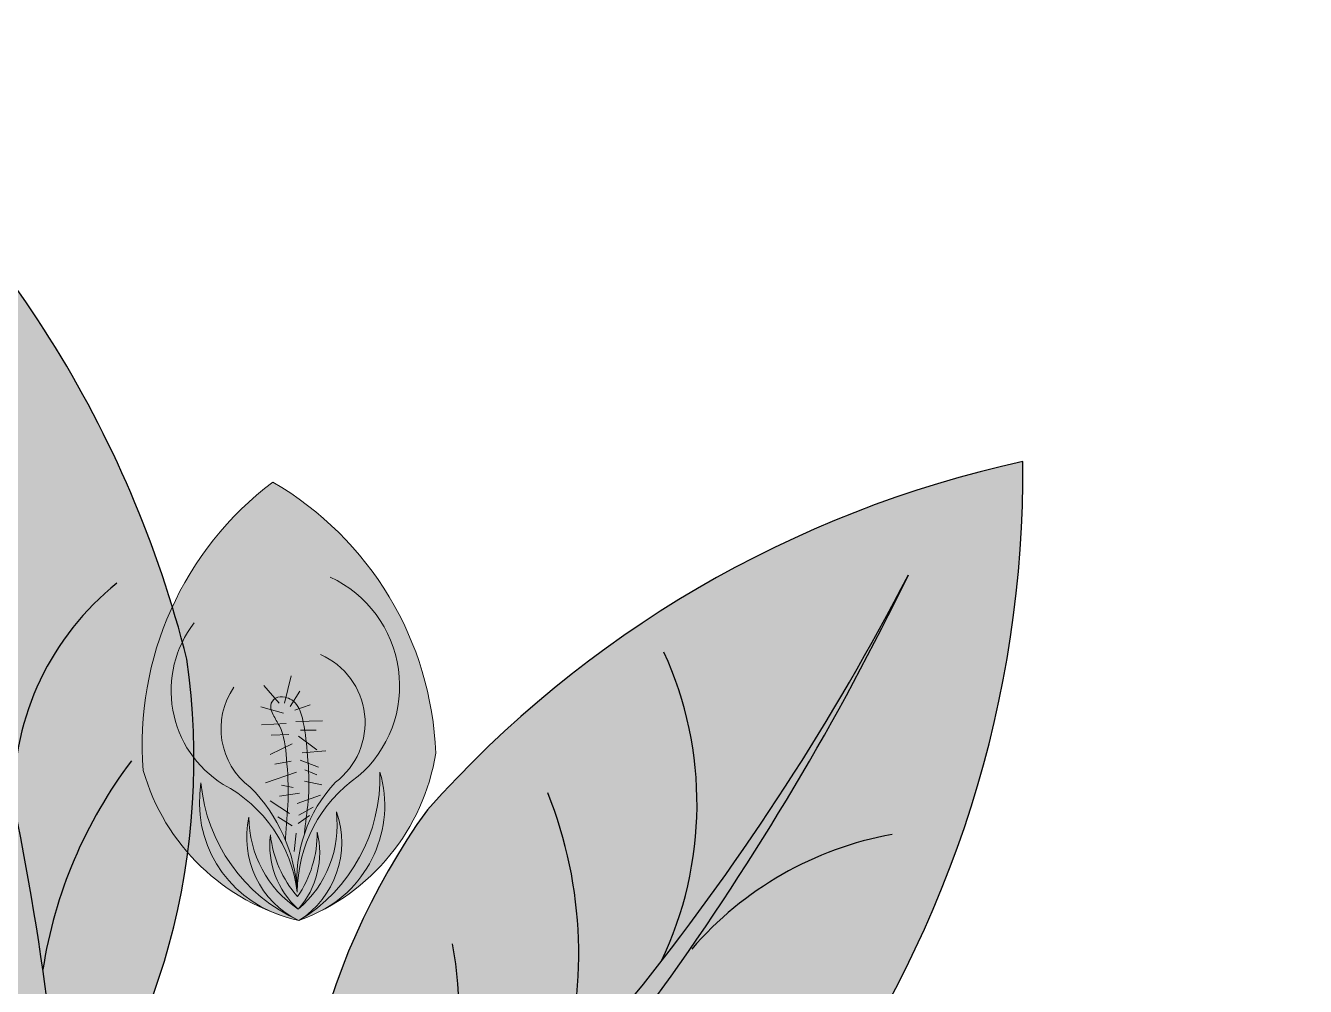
# Model space of a CAD drawing. Header units: inches. Extents: x 9636 to 21597, y -10243 to 557.
# Drawn here: x 15033.41 to 15042.56, y -8343.4 to -8336.53 of the extents above; entities that cross this region are included whole.
import ezdxf

# ---------------------------------------------------------------- set-up
doc = ezdxf.new("R2010")
doc.units = ezdxf.units.IN
doc.header["$MEASUREMENT"] = 0
doc.layers.add('MESA', color=7, linetype='Continuous')

# ---------------------------------------------------------------- blocks, each defined once
blk = doc.blocks.new('FF')
at = {"layer": 'MESA', "ltscale": 0.8}
h = blk.add_hatch(color=85, dxfattribs=at)
h.dxf.hatch_style = 1
h.set_gradient(color1=(103, 159, 96), color2=(179, 207, 175), one_color=1, tint=0.75, name='INVCURVED')
h.paths.add_polyline_path([(15031.08849153635, -8341.740547688554, 0.1995123331975758), (15033.38488328828, -8344.83736462154, 0.0967495278531692), (15032.03135209115, -8338.03341177614, -0.08665420676483183), (15033.68883871296, -8344.683876930956, 0.1924888780828612), (15034.56727776562, -8341.059305403194, 0.1586077411667837), (15031.94374669149, -8336.885046855861, 0.1586077411660197)])
h = blk.add_hatch(color=85, dxfattribs=at)
h.dxf.hatch_style = 1
h.set_gradient(color1=(103, 159, 96), color2=(52, 80, 48), one_color=1, tint=0.25)
h.paths.add_polyline_path([(15032.03135209116, -8338.03341177616, -0.09674952785286056), (15033.38488328828, -8344.83736462154, 0.007527451123012324), (15033.51584427315, -8344.913015077242, 0.01429188129494994), (15033.68883871296, -8344.683876930956, 0.08665420676455064)])
h = blk.add_hatch(color=85, dxfattribs=at)
h.dxf.hatch_style = 1
h.set_gradient(color1=(103, 159, 96), color2=(179, 207, 175), one_color=1, tint=0.75, name='INVCURVED')
h.paths.add_polyline_path([(15036.28574162392, -8342.135083248626, 0.1995123331975758), (15035.41019275051, -8345.889694329024, 0.0967495278531692), (15039.72243648214, -8340.455508555326, -0.08665420676483183), (15035.72388394944, -8346.022152635927, 0.1924888780828612), (15039.05594355249, -8344.346875724248, 0.1586077411667837), (15040.54137738642, -8339.645723095167, 0.1586077411660197)])
h = blk.add_hatch(color=7, dxfattribs=at)
h.dxf.hatch_style = 1
h.set_gradient(color1=(237, 238, 238), one_color=1, tint=1)
h.paths.add_polyline_path([(15035.18161945954, -8339.792455814259, 0.2569091805170801), (15034.25560540287, -8341.854491592083, 0.2403030205165218), (15035.20785133013, -8342.878629856932, -0.3583807301859824), (15034.66786030579, -8341.942615802682, 0.2702333190890776), (15035.36813638046, -8342.927445027755, -0.3489770048102109), (15035.0108191279, -8342.187598901928, 0.2509502793129825), (15035.36328549136, -8342.84591094879, -0.2453890551403372), (15035.1639610185, -8342.314326877093, 0.1532458537889449), (15035.3579579525, -8342.756365310046, 0.1518402250092038), (15035.49820305799, -8342.298871475672, 0.00137366511991412), (15035.49817351896, -8342.294442825727, -0.245389055139057), (15035.36328549132, -8342.845910948794, 0.2509502793127925), (15035.63520885275, -8342.150450688307, -0.3489770048638718), (15035.36813638054, -8342.927445027814, 0.2702333191166405), (15035.94670047345, -8341.86653090595, -0.358380731124288), (15035.521502662, -8342.859969098283, 0.240303021013481), (15036.3455982119, -8341.730146978058, 0.2569091805174252)])
edge = h.paths.add_edge_path(flags=16)
edge.add_arc((15034.20173039993, -8342.791510218312), 1.156275135120271, 363.32084145873085, 364.82020214449585, ccw=False)
edge.add_arc((15036.37277125407, -8342.637010755097), 1.020467285541693, 183.2210641323503, 184.9199794707035, ccw=False)
edge.add_arc((15034.20173039993, -8342.791510218305), 1.156275135120271, 364.8202021441406, 382.3792747682185)
edge.add_spline(control_points=[(15035.27104028273, -8342.34911195361), (15035.27124032123, -8342.344674142385), (15035.27325795185, -8342.303247911339), (15035.27666956354, -8342.261903711818), (15035.2797998539, -8342.225056437474)], knot_values=[0.2471511740125481, 0.2471511740125481, 0.2471511740125481, 0.2471511740125481, 0.247785628570655, 0.2530743171580143, 0.2530743171580143, 0.2530743171580143, 0.2530743171580143], degree=3, periodic=0)
edge.add_spline(control_points=[(15035.2797998539, -8342.225056437474), (15035.28188035278, -8342.200566468742), (15035.28399800711, -8342.176106698005), (15035.28585122677, -8342.151677995029)], knot_values=[0.2436361292652643, 0.2436361292652643, 0.2436361292652643, 0.2436361292652643, 0.2471511740125481, 0.2471511740125481, 0.2471511740125481, 0.2471511740125481], degree=3, periodic=0)
edge.add_spline(control_points=[(15035.28585122677, -8342.151677995029), (15035.28796935452, -8342.123757336294), (15035.29057516869, -8342.082774274551), (15035.29146154935, -8342.041881715179), (15035.29158784177, -8342.028808769377)], knot_values=[0.2377304945037521, 0.2377304945037521, 0.2377304945037521, 0.2377304945037521, 0.2417479965750198, 0.2436361292652643, 0.2436361292652643, 0.2436361292652643, 0.2436361292652643], degree=3, periodic=0)
edge.add_spline(control_points=[(15035.29158784177, -8342.028808769377), (15035.29178262958, -8342.008645638125), (15035.2916037015, -8341.988485139236), (15035.29111952266, -8341.968297390142)], knot_values=[0.2348183224622999, 0.2348183224622999, 0.2348183224622999, 0.2348183224622999, 0.2377304945037521, 0.2377304945037521, 0.2377304945037521, 0.2377304945037521], degree=3, periodic=0)
edge.add_spline(control_points=[(15035.29111952266, -8341.968297390142), (15035.29047319987, -8341.941349077595), (15035.28928294571, -8341.914352207452), (15035.287711615, -8341.887235699449)], knot_values=[0.2309309092598198, 0.2309309092598198, 0.2309309092598198, 0.2309309092598198, 0.2348183224622999, 0.2348183224622999, 0.2348183224622999, 0.2348183224622999], degree=3, periodic=0)
edge.add_spline(control_points=[(15035.287711615, -8341.887235699449), (15035.28590883375, -8341.856125041553), (15035.28360444606, -8341.824856905798), (15035.28104439062, -8341.793323948785)], knot_values=[0.2264708961110354, 0.2264708961110354, 0.2264708961110354, 0.2264708961110354, 0.2309309092598199, 0.2309309092598199, 0.2309309092598199, 0.2309309092598199], degree=3, periodic=0)
edge.add_spline(control_points=[(15035.28104439062, -8341.793323948785), (15035.28043982411, -8341.78587732497), (15035.27753454541, -8341.750847333995), (15035.27438638703, -8341.715460659196), (15035.27074861496, -8341.687982402327)], knot_values=[0.2215260703448321, 0.2215260703448321, 0.2215260703448321, 0.2215260703448321, 0.222579318859487, 0.2264708961110354, 0.2264708961110354, 0.2264708961110354, 0.2264708961110354], degree=3, periodic=0)
edge.add_spline(control_points=[(15035.27074861496, -8341.687982402327), (15035.26667444437, -8341.65720776785), (15035.26114505008, -8341.626898550003), (15035.25274196058, -8341.597886342635)], knot_values=[0.2171676473178, 0.2171676473178, 0.2171676473178, 0.2171676473178, 0.2215260703448321, 0.2215260703448321, 0.2215260703448321, 0.2215260703448321], degree=3, periodic=0)
edge.add_spline(control_points=[(15035.25274196058, -8341.597886342635), (15035.24638113876, -8341.575925195846), (15035.23666448575, -8341.550178138416), (15035.22361732951, -8341.526056495188), (15035.22124905312, -8341.52184156371)], knot_values=[0.2131642620453263, 0.2131642620453263, 0.2131642620453263, 0.2131642620453263, 0.2164634238997696, 0.2171676473178, 0.2171676473178, 0.2171676473178, 0.2171676473178], degree=3, periodic=0)
edge.add_spline(control_points=[(15035.22124905312, -8341.52184156371), (15035.2091614362, -8341.50032867054), (15035.18818780824, -8341.46918898707), (15035.17185117956, -8341.433112547104), (15035.16862760544, -8341.42085253124)], knot_values=[0.2077773224475375, 0.2077773224475375, 0.2077773224475375, 0.2077773224475375, 0.2113716592103856, 0.2131642620453263, 0.2131642620453263, 0.2131642620453263, 0.2131642620453263], degree=3, periodic=0)
edge.add_spline(control_points=[(15035.16862760544, -8341.42085253124), (15035.16584138359, -8341.410255869616), (15035.16267299903, -8341.380094774451), (15035.18100569476, -8341.349917610134), (15035.19720950586, -8341.338907786456)], knot_values=[0.203445163018474, 0.203445163018474, 0.203445163018474, 0.203445163018474, 0.2049945578871382, 0.2077773224475375, 0.2077773224475375, 0.2077773224475375, 0.2077773224475375], degree=3, periodic=0)
edge.add_spline(control_points=[(15035.19720950586, -8341.338907786456), (15035.1981929572, -8341.338239571687), (15035.21857206994, -8341.325247508374), (15035.24770776298, -8341.32590566321), (15035.2728092604, -8341.331793704348), (15035.27494619061, -8341.332340390081)], knot_values=[0.1996944706411438, 0.1996944706411438, 0.1996944706411438, 0.1996944706411438, 0.1998633638435843, 0.2031371852270858, 0.203445163018474, 0.203445163018474, 0.203445163018474, 0.203445163018474], degree=3, periodic=0)
edge.add_spline(control_points=[(15035.27494619061, -8341.332340390081), (15035.2898423992, -8341.33615125143), (15035.30880520889, -8341.344053662284), (15035.32501260647, -8341.356599527036), (15035.32917185886, -8341.360253380955)], knot_values=[0.1967564236367511, 0.1967564236367511, 0.1967564236367511, 0.1967564236367511, 0.1989032889930779, 0.1996944706411438, 0.1996944706411438, 0.1996944706411438, 0.1996944706411438], degree=3, periodic=0)
edge.add_spline(control_points=[(15035.32917185886, -8341.360253380955), (15035.34087266632, -8341.370532401608), (15035.35496826629, -8341.38795971931), (15035.36565091885, -8341.40698014403), (15035.36845481004, -8341.412512812003)], knot_values=[0.1936429904609736, 0.1936429904609736, 0.1936429904609736, 0.1936429904609736, 0.1958687424163022, 0.1967564236367511, 0.1967564236367511, 0.1967564236367511, 0.1967564236367511], degree=3, periodic=0)
edge.add_spline(control_points=[(15035.36845481004, -8341.412512812003), (15035.3826926671, -8341.440607103177), (15035.3906937756, -8341.47152979699), (15035.39711438148, -8341.502686946616)], knot_values=[0.1891354409754396, 0.1891354409754396, 0.1891354409754396, 0.1891354409754396, 0.1936429904609736, 0.1936429904609736, 0.1936429904609736, 0.1936429904609736], degree=3, periodic=0)
edge.add_spline(control_points=[(15035.39711438148, -8341.502686946616), (15035.39769820629, -8341.505520061943), (15035.40193573476, -8341.526568642974), (15035.40564589855, -8341.54761658074), (15035.40853383691, -8341.565831501406)], knot_values=[0.1860923947748148, 0.1860923947748148, 0.1860923947748148, 0.1860923947748148, 0.186502265629451, 0.1891354409754396, 0.1891354409754396, 0.1891354409754396, 0.1891354409754396], degree=3, periodic=0)
edge.add_spline(control_points=[(15035.40853383691, -8341.565831501406), (15035.41293149553, -8341.59356859037), (15035.41658133475, -8341.621310201332), (15035.4197388933, -8341.649064920965)], knot_values=[0.1820826809719926, 0.1820826809719926, 0.1820826809719926, 0.1820826809719926, 0.1860923947748149, 0.1860923947748149, 0.1860923947748149, 0.1860923947748149], degree=3, periodic=0)
edge.add_spline(control_points=[(15035.4197388933, -8341.649064920965), (15035.42264597058, -8341.674617927803), (15035.42513577213, -8341.700182046048), (15035.42740771957, -8341.725763976716)], knot_values=[0.1783910477803653, 0.1783910477803653, 0.1783910477803653, 0.1783910477803653, 0.1820826809719925, 0.1820826809719925, 0.1820826809719925, 0.1820826809719925], degree=3, periodic=0)
edge.add_spline(control_points=[(15035.42740771957, -8341.725763976716), (15035.42809518022, -8341.73350472397), (15035.43031293649, -8341.75922808174), (15035.43237150161, -8341.784971491095), (15035.43366647993, -8341.8029825307)], knot_values=[0.1746797876871894, 0.1746797876871894, 0.1746797876871894, 0.1746797876871894, 0.175796826109966, 0.1783910477803653, 0.1783910477803653, 0.1783910477803653, 0.1783910477803653], degree=3, periodic=0)
edge.add_spline(control_points=[(15035.43366647993, -8341.8029825307), (15035.43507188253, -8341.822529392433), (15035.4363076954, -8341.842095150583), (15035.43728929482, -8341.86168778912)], knot_values=[0.171864353741853, 0.171864353741853, 0.171864353741853, 0.171864353741853, 0.1746797876871893, 0.1746797876871893, 0.1746797876871893, 0.1746797876871893], degree=3, periodic=0)
edge.add_spline(control_points=[(15035.43728929482, -8341.86168778912), (15035.43854601811, -8341.88677187573), (15035.43938605508, -8341.91190002252), (15035.43963182, -8341.937088984128)], knot_values=[0.1682598066156458, 0.1682598066156458, 0.1682598066156458, 0.1682598066156458, 0.171864353741853, 0.171864353741853, 0.171864353741853, 0.171864353741853], degree=3, periodic=0)
edge.add_spline(control_points=[(15035.43963182, -8341.937088984128), (15035.439975855, -8341.972349850908), (15035.43901354176, -8342.013845134745), (15035.43577924639, -8342.055567568954), (15035.4352599638, -8342.061718334198)], knot_values=[0.1623418216133556, 0.1623418216133556, 0.1623418216133556, 0.1623418216133556, 0.1673876610569998, 0.1682598066156458, 0.1682598066156458, 0.1682598066156458, 0.1682598066156458], degree=3, periodic=0)
edge.add_spline(control_points=[(15035.4352599638, -8342.061718334198), (15035.43306395983, -8342.0877294216), (15035.43010543073, -8342.113777076731), (15035.42689156113, -8342.139642835939)], knot_values=[0.1586535887747186, 0.1586535887747186, 0.1586535887747186, 0.1586535887747186, 0.1623418216133555, 0.1623418216133555, 0.1623418216133555, 0.1623418216133555], degree=3, periodic=0)
edge.add_spline(control_points=[(15035.42689156113, -8342.139642835939), (15035.42460811283, -8342.158020409166), (15035.42219576673, -8342.176306159954), (15035.41983643211, -8342.194421733077)], knot_values=[0.1560331062850654, 0.1560331062850654, 0.1560331062850654, 0.1560331062850654, 0.1586535887747186, 0.1586535887747186, 0.1586535887747186, 0.1586535887747186], degree=3, periodic=0)
edge.add_spline(control_points=[(15035.41983643211, -8342.194421733077), (15035.41617323341, -8342.22254870721), (15035.41134809818, -8342.260376619037), (15035.40802926512, -8342.29689408127), (15035.40726334865, -8342.306635263158)], knot_values=[0.1504801710943955, 0.1504801710943955, 0.1504801710943955, 0.1504801710943955, 0.1545488385723417, 0.1560331062850654, 0.1560331062850654, 0.1560331062850654, 0.1560331062850654], degree=3, periodic=0)
edge.add_arc((15036.37277125407, -8342.637010755105), 1.020467285541694, 161.1101857055243, 183.2210641319494)
h = blk.add_hatch(color=85, dxfattribs=at)
h.dxf.hatch_style = 1
h.set_gradient(color1=(103, 159, 96), color2=(52, 80, 48), one_color=1, tint=0.25)
h.paths.add_polyline_path([(15039.72243648213, -8340.455508555346, -0.09674952785286056), (15035.41019275051, -8345.889694329024, 0.007527451123012324), (15035.43724090425, -8346.03849677653, 0.01429188129494994), (15035.72388394944, -8346.022152635927, 0.08665420676455064)])
at = {"layer": 'MESA', "lineweight": 5, "ltscale": 0.8}
h = blk.add_hatch(color=95, dxfattribs=at)
h.dxf.hatch_style = 1
h.set_gradient(color1=(68, 182, 53), color2=(121, 213, 109), one_color=1, tint=0.6299999952316284, name='CYLINDER')
edge = h.paths.add_edge_path()
edge.add_spline(control_points=[(15035.36845481004, -8341.412512812003), (15035.36565091885, -8341.40698014403), (15035.35496826629, -8341.38795971931), (15035.34087266632, -8341.370532401608), (15035.32917185886, -8341.360253380955)], knot_values=[0.1936429904609736, 0.1936429904609736, 0.1936429904609736, 0.1936429904609736, 0.1945306716814224, 0.1967564236367511, 0.1967564236367511, 0.1967564236367511, 0.1967564236367511], degree=3, periodic=0)
edge.add_spline(control_points=[(15035.32917185886, -8341.360253380955), (15035.32501260647, -8341.356599527036), (15035.30880520889, -8341.344053662284), (15035.2898423992, -8341.33615125143), (15035.27494619061, -8341.332340390081)], knot_values=[0.1967564236367511, 0.1967564236367511, 0.1967564236367511, 0.1967564236367511, 0.197547605284817, 0.1996944706411439, 0.1996944706411439, 0.1996944706411439, 0.1996944706411439], degree=3, periodic=0)
edge.add_spline(control_points=[(15035.27494619061, -8341.332340390081), (15035.2728092604, -8341.331793704348), (15035.24770776298, -8341.32590566321), (15035.21857206994, -8341.325247508374), (15035.1981929572, -8341.338239571687), (15035.19720950586, -8341.338907786456)], knot_values=[0.1996944706411439, 0.1996944706411439, 0.1996944706411439, 0.1996944706411439, 0.2000024484325321, 0.2032762698160336, 0.2034451630184741, 0.2034451630184741, 0.2034451630184741, 0.2034451630184741], degree=3, periodic=0)
edge.add_spline(control_points=[(15035.19720950586, -8341.338907786456), (15035.18100569476, -8341.349917610134), (15035.16267299903, -8341.380094774451), (15035.16584138359, -8341.410255869616), (15035.16862760544, -8341.42085253124)], knot_values=[0.2034451630184741, 0.2034451630184741, 0.2034451630184741, 0.2034451630184741, 0.2062279275788734, 0.2077773224475375, 0.2077773224475375, 0.2077773224475375, 0.2077773224475375], degree=3, periodic=0)
edge.add_spline(control_points=[(15035.16862760544, -8341.42085253124), (15035.17185117956, -8341.433112547104), (15035.18818780824, -8341.46918898707), (15035.2091614362, -8341.50032867054), (15035.22124905312, -8341.52184156371)], knot_values=[0.2077773224475375, 0.2077773224475375, 0.2077773224475375, 0.2077773224475375, 0.2095699252824783, 0.2131642620453263, 0.2131642620453263, 0.2131642620453263, 0.2131642620453263], degree=3, periodic=0)
edge.add_spline(control_points=[(15035.22124905312, -8341.52184156371), (15035.22361732951, -8341.526056495188), (15035.23666448575, -8341.550178138416), (15035.24638113876, -8341.575925195846), (15035.25274196058, -8341.597886342635)], knot_values=[0.2131642620453263, 0.2131642620453263, 0.2131642620453263, 0.2131642620453263, 0.2138684854633567, 0.2171676473178, 0.2171676473178, 0.2171676473178, 0.2171676473178], degree=3, periodic=0)
edge.add_spline(control_points=[(15035.25274196058, -8341.597886342635), (15035.26114505008, -8341.626898550003), (15035.26667444437, -8341.65720776785), (15035.27074861496, -8341.687982402327)], knot_values=[0.2171676473178, 0.2171676473178, 0.2171676473178, 0.2171676473178, 0.2215260703448321, 0.2215260703448321, 0.2215260703448321, 0.2215260703448321], degree=3, periodic=0)
edge.add_spline(control_points=[(15035.27074861496, -8341.687982402327), (15035.27438638703, -8341.715460659196), (15035.27753454541, -8341.750847333995), (15035.28043982411, -8341.78587732497), (15035.28104439062, -8341.793323948785)], knot_values=[0.2215260703448321, 0.2215260703448321, 0.2215260703448321, 0.2215260703448321, 0.2254176475963806, 0.2264708961110354, 0.2264708961110354, 0.2264708961110354, 0.2264708961110354], degree=3, periodic=0)
edge.add_spline(control_points=[(15035.28104439062, -8341.793323948785), (15035.28360444606, -8341.824856905798), (15035.28590883375, -8341.856125041553), (15035.287711615, -8341.887235699449)], knot_values=[0.2264708961110354, 0.2264708961110354, 0.2264708961110354, 0.2264708961110354, 0.2309309092598199, 0.2309309092598199, 0.2309309092598199, 0.2309309092598199], degree=3, periodic=0)
edge.add_spline(control_points=[(15035.287711615, -8341.887235699449), (15035.28928294571, -8341.914352207452), (15035.29047319987, -8341.941349077595), (15035.29111952266, -8341.968297390142)], knot_values=[0.2309309092598199, 0.2309309092598199, 0.2309309092598199, 0.2309309092598199, 0.2348183224622999, 0.2348183224622999, 0.2348183224622999, 0.2348183224622999], degree=3, periodic=0)
edge.add_spline(control_points=[(15035.29111952266, -8341.968297390142), (15035.2916037015, -8341.988485139236), (15035.29178262958, -8342.008645638125), (15035.29158784177, -8342.028808769377)], knot_values=[0.2348183224622999, 0.2348183224622999, 0.2348183224622999, 0.2348183224622999, 0.2377304945037521, 0.2377304945037521, 0.2377304945037521, 0.2377304945037521], degree=3, periodic=0)
edge.add_spline(control_points=[(15035.29158784177, -8342.028808769377), (15035.29146154935, -8342.041881715179), (15035.29057516869, -8342.082774274551), (15035.28796935452, -8342.123757336294), (15035.28585122677, -8342.151677995029)], knot_values=[0.2377304945037521, 0.2377304945037521, 0.2377304945037521, 0.2377304945037521, 0.2396186271939966, 0.2436361292652643, 0.2436361292652643, 0.2436361292652643, 0.2436361292652643], degree=3, periodic=0)
edge.add_spline(control_points=[(15035.28585122677, -8342.151677995029), (15035.28399800711, -8342.176106698005), (15035.28188035278, -8342.200566468742), (15035.2797998539, -8342.225056437474)], knot_values=[0.2436361292652643, 0.2436361292652643, 0.2436361292652643, 0.2436361292652643, 0.2471511740125481, 0.2471511740125481, 0.2471511740125481, 0.2471511740125481], degree=3, periodic=0)
edge.add_spline(control_points=[(15035.2797998539, -8342.225056437474), (15035.27666956354, -8342.261903711818), (15035.27325795185, -8342.303247911339), (15035.27124032123, -8342.344674142385), (15035.27104028273, -8342.34911195361)], knot_values=[0.2471511740125481, 0.2471511740125481, 0.2471511740125481, 0.2471511740125481, 0.2524398625999075, 0.2530743171580144, 0.2530743171580144, 0.2530743171580144, 0.2530743171580144], degree=3, periodic=0)
edge.add_arc((15034.33615158433, -8342.758179921653), 1.020467285541694, 364.91997946388483, 383.6321638019457, ccw=False)
edge.add_arc((15036.37277125407, -8342.637010755105), 1.020467285541694, 161.1101857052263, 181.8896452406333, ccw=False)
edge.add_spline(control_points=[(15035.40726334865, -8342.306635263158), (15035.40802926512, -8342.29689408127), (15035.41134809818, -8342.260376619037), (15035.41617323341, -8342.22254870721), (15035.41983643211, -8342.194421733077)], knot_values=[0.1504801710943955, 0.1504801710943955, 0.1504801710943955, 0.1504801710943955, 0.1519644388071193, 0.1560331062850654, 0.1560331062850654, 0.1560331062850654, 0.1560331062850654], degree=3, periodic=0)
edge.add_spline(control_points=[(15035.41983643211, -8342.194421733077), (15035.42219576673, -8342.176306159954), (15035.42460811283, -8342.158020409166), (15035.42689156113, -8342.139642835939)], knot_values=[0.1560331062850654, 0.1560331062850654, 0.1560331062850654, 0.1560331062850654, 0.1586535887747186, 0.1586535887747186, 0.1586535887747186, 0.1586535887747186], degree=3, periodic=0)
edge.add_spline(control_points=[(15035.42689156113, -8342.139642835939), (15035.43010543073, -8342.113777076731), (15035.43306395983, -8342.0877294216), (15035.4352599638, -8342.061718334198)], knot_values=[0.1586535887747186, 0.1586535887747186, 0.1586535887747186, 0.1586535887747186, 0.1623418216133556, 0.1623418216133556, 0.1623418216133556, 0.1623418216133556], degree=3, periodic=0)
edge.add_spline(control_points=[(15035.4352599638, -8342.061718334198), (15035.43577924639, -8342.055567568954), (15035.43901354176, -8342.013845134745), (15035.439975855, -8341.972349850908), (15035.43963182, -8341.937088984128)], knot_values=[0.1623418216133556, 0.1623418216133556, 0.1623418216133556, 0.1623418216133556, 0.1632139671720015, 0.1682598066156458, 0.1682598066156458, 0.1682598066156458, 0.1682598066156458], degree=3, periodic=0)
edge.add_spline(control_points=[(15035.43963182, -8341.937088984128), (15035.43938605508, -8341.91190002252), (15035.43854601811, -8341.88677187573), (15035.43728929482, -8341.86168778912)], knot_values=[0.1682598066156458, 0.1682598066156458, 0.1682598066156458, 0.1682598066156458, 0.171864353741853, 0.171864353741853, 0.171864353741853, 0.171864353741853], degree=3, periodic=0)
edge.add_spline(control_points=[(15035.43728929482, -8341.86168778912), (15035.4363076954, -8341.842095150583), (15035.43507188253, -8341.822529392433), (15035.43366647993, -8341.8029825307)], knot_values=[0.171864353741853, 0.171864353741853, 0.171864353741853, 0.171864353741853, 0.1746797876871894, 0.1746797876871894, 0.1746797876871894, 0.1746797876871894], degree=3, periodic=0)
edge.add_spline(control_points=[(15035.43366647993, -8341.8029825307), (15035.43237150161, -8341.784971491095), (15035.43031293649, -8341.75922808174), (15035.42809518022, -8341.73350472397), (15035.42740771957, -8341.725763976716)], knot_values=[0.1746797876871894, 0.1746797876871894, 0.1746797876871894, 0.1746797876871894, 0.1772740093575887, 0.1783910477803653, 0.1783910477803653, 0.1783910477803653, 0.1783910477803653], degree=3, periodic=0)
edge.add_spline(control_points=[(15035.42740771957, -8341.725763976716), (15035.42513577213, -8341.700182046048), (15035.42264597058, -8341.674617927803), (15035.4197388933, -8341.649064920965)], knot_values=[0.1783910477803653, 0.1783910477803653, 0.1783910477803653, 0.1783910477803653, 0.1820826809719925, 0.1820826809719925, 0.1820826809719925, 0.1820826809719925], degree=3, periodic=0)
edge.add_spline(control_points=[(15035.4197388933, -8341.649064920965), (15035.41658133475, -8341.621310201332), (15035.41293149553, -8341.59356859037), (15035.40853383691, -8341.565831501406)], knot_values=[0.1820826809719925, 0.1820826809719925, 0.1820826809719925, 0.1820826809719925, 0.1860923947748148, 0.1860923947748148, 0.1860923947748148, 0.1860923947748148], degree=3, periodic=0)
edge.add_spline(control_points=[(15035.40853383691, -8341.565831501406), (15035.40564589855, -8341.54761658074), (15035.40193573476, -8341.526568642974), (15035.39769820629, -8341.505520061943), (15035.39711438148, -8341.502686946616)], knot_values=[0.1860923947748148, 0.1860923947748148, 0.1860923947748148, 0.1860923947748148, 0.1887255701208035, 0.1891354409754396, 0.1891354409754396, 0.1891354409754396, 0.1891354409754396], degree=3, periodic=0)
edge.add_spline(control_points=[(15035.39711438148, -8341.502686946616), (15035.3906937756, -8341.47152979699), (15035.3826926671, -8341.440607103177), (15035.36845481004, -8341.412512812003)], knot_values=[0.1891354409754396, 0.1891354409754396, 0.1891354409754396, 0.1891354409754396, 0.1936429904609736, 0.1936429904609736, 0.1936429904609736, 0.1936429904609736], degree=3, periodic=0)
h = blk.add_hatch(color=83, dxfattribs=at)
h.dxf.hatch_style = 1
h.set_gradient(color1=(117, 211, 105), one_color=1, tint=1)
h.paths.add_polyline_path([(15034.66786030579, -8341.942615802682, 0.3583807301414101), (15035.20785133001, -8342.878629856885, 0.02724021252780064), (15035.3681363806, -8342.927445027814, -0.27023331912118)])
h.paths.add_polyline_path([(15035.36328549133, -8342.845910948776, -0.2509502793036039), (15035.0108191279, -8342.187598901928, 0.3489770048638718), (15035.36813638058, -8342.92744502781, 0.3489770048564635), (15035.63520885275, -8342.150450688303, -0.2509502793046178)])
h.paths.add_polyline_path([(15035.1639610185, -8342.314326877093, 0.2453890551401661), (15035.36328549136, -8342.84591094879, 0.2453890551330679), (15035.49817351896, -8342.294442825727, -0.1532458537798691), (15035.35795795248, -8342.756365310026, -0.1532458537804744)], flags=17)
h.paths.add_polyline_path([(15035.36813638053, -8342.92744502781, 0.02724021243329556), (15035.52150266413, -8342.859969097179, 0.3583807303279284), (15035.94670047345, -8341.866530905949, -0.2702333191168038)])
at = {"color": 252, "true_color": 0x939598}
blk.add_spline([(15035.81435879978, -8262.470320095861), (15015.41397490501, -8280.041392168163), (15010.12710235194, -8318.544237357157), (14990.76137849789, -8332.275066038037), (14980.15378749427, -8358.470320095861)], degree=3, dxfattribs=at)
blk.add_open_spline([(15052.07686949681, -8262.470320095861), (15047.97159347439, -8264.789895325404), (15043.86631745197, -8267.109470554948), (15039.76104142955, -8269.429045784493), (15039.75729123352, -8269.43116473137), (15039.75354103749, -8269.433283678245), (15039.74979107835, -8269.435402491697), (15039.14701445317, -8269.775985194483), (15038.55035827125, -8270.1131204671), (15036.78439305607, -8271.117097236169), (15035.63904365824, -8271.776689286922), (15032.73880644113, -8273.50882445235), (15031.06527855309, -8274.57609764914), (15028.11518364648, -8276.704413617274), (15026.84171328607, -8277.76477050337), (15025.09711949756, -8279.523769089425), (15024.49918523569, -8280.232466383604), (15023.52243535517, -8281.623726584929), (15023.14226381015, -8282.304539905952), (15022.75248760541, -8283.22547883933), (15022.66391763698, -8283.457510627672), (15022.49319789592, -8283.956368120096), (15022.4121008477, -8284.220696815642), (15022.18341575374, -8285.058797690572), (15022.05067776037, -8285.678012360962), (15021.71131880214, -8287.762367787916), (15021.58560477828, -8289.414282420215), (15021.49721333539, -8293.046228597683), (15021.53228490243, -8295.024084780092), (15021.62991579047, -8299.176393296764), (15021.69231297372, -8301.350665752698), (15021.66396341603, -8305.82573875058), (15021.5754849427, -8308.127760116371), (15021.08573832458, -8312.064658295394), (15020.79577059773, -8313.67187649829), (15019.91167042237, -8316.914684349107), (15019.31558953904, -8318.552651597138), (15018.15236880262, -8320.84216631148), (15017.76491546551, -8321.519818837693), (15017.0874449499, -8322.565156835137), (15016.82620455143, -8322.941950357519), (15015.99950278175, -8324.054199163373), (15015.41501848401, -8324.739433793638), (15014.21074097438, -8326.009418310521), (15013.59077204716, -8326.594611080754), (15011.52654176845, -8328.386477141574), (15010.05301187874, -8329.424887132678), (15007.15918380127, -8331.283811043188), (15005.73555323797, -8332.104036780507), (15003.02622681599, -8333.644933125628), (15001.74022703231, -8334.365198288671), (14999.41017284273, -8335.760219273998), (14998.36766818741, -8336.43521839488), (14997.08837376707, -8337.38841947211), (14996.71699586091, -8337.68704503453), (14996.20682259447, -8338.13359321733), (14996.04065346325, -8338.28665691026), (14995.71202275789, -8338.60508576805), (14995.55175348417, -8338.768465128693), (14995.081475432, -8339.272282272443), (14994.78188750027, -8339.626441473756), (14993.85408121183, -8340.833408098308), (14993.26772449672, -8341.771187952567), (14992.18236009145, -8343.888552385546), (14991.68493776396, -8345.067458458805), (14990.77515454852, -8347.645098471814), (14990.36311836349, -8349.042924631296), (14989.42243512325, -8352.727142313466), (14988.93417009304, -8355.116188043521), (14988.4015707715, -8357.902535522233), (14988.347810107, -8358.185738374197), (14988.29402349202, -8358.470320095861)], degree=3, knots=[-12.89799058473343, -12.89799058473343, -12.89799058473343, -12.89799058473343, -0.01177164380050574, -0.01177164380050574, -0.01177164380050574, 0, 0, 0, 1.892199740009867, 1.892199740009867, 5.676599220029601, 5.676599220029601, 11.89095437501414, 11.89095437501414, 18.10530952999869, 18.10530952999869, 22.42482555206829, 22.42482555206829, 26.7443415741379, 26.7443415741379, 28.12890246143454, 28.12890246143454, 29.51346334873119, 29.51346334873119, 32.28258512332447, 32.28258512332447, 38.06473178875153, 38.06473178875153, 43.84687845417859, 43.84687845417859, 49.62902511960564, 49.62902511960564, 55.4111717850327, 55.4111717850327, 59.29413252342778, 59.29413252342778, 63.17709326182287, 63.17709326182287, 64.8324953939676, 64.8324953939676, 65.7831603205686, 65.7831603205686, 67.68449017377058, 67.68449017377058, 69.58582002697257, 69.58582002697257, 73.93855694883486, 73.93855694883486, 78.29129387069715, 78.29129387069715, 82.64403079255943, 82.64403079255943, 86.99676771442172, 86.99676771442172, 89.0460964002641, 89.0460964002641, 90.15774664607947, 90.15774664607947, 91.26939689189484, 91.26939689189484, 93.49269738352558, 93.49269738352558, 98.41801561009903, 98.41801561009903, 103.3433338366725, 103.3433338366725, 108.2686520632459, 108.2686520632459, 115.5627539277931, 115.5627539277931, 116.3832273075088, 116.3832273075088, 116.3832273075088, 116.3832273075088], dxfattribs=at)
at = {"layer": 'MESA', "lineweight": 9, "ltscale": 0.8}
for p, q in [((15035.26496668579, -8341.37264851285), (15035.31334125252, -8341.177259261538)), ((15035.22712402553, -8341.373703079487), (15035.11740293528, -8341.246080188308)), ((15035.30515427861, -8341.397808385384), (15035.37523116237, -8341.288232913885)), ((15035.25695141498, -8341.445538905291), (15035.09544225124, -8341.40039733347)), ((15035.33855102755, -8341.423021192646), (15035.44745208225, -8341.384752664737)), ((15035.34612039337, -8341.503704125847), (15035.53698612262, -8341.499896919096)), ((15035.27717437391, -8341.51851427337), (15035.09956894294, -8341.529080950282)), ((15035.37898584723, -8341.56589897213), (15035.4906726525, -8341.565643943277)), ((15035.32044270327, -8341.663767265594), (15035.1616140361, -8341.741161942202)), ((15035.29463296842, -8341.59647039872), (15035.17041566585, -8341.600669026126)), ((15035.36491386779, -8341.608276296683), (15035.49645560559, -8341.706140483058)), ((15035.39156872337, -8341.72874465122), (15035.56117678257, -8341.714638608337)), ((15035.35006523522, -8341.865837057398), (15035.12830024122, -8341.941942818527)), ((15035.31285451553, -8341.787613436354), (15035.19579483956, -8341.808627837818)), ((15035.37771414033, -8341.781150162153), (15035.50642133607, -8341.831371170818)), ((15035.40881756539, -8341.850139665426), (15035.49512027197, -8341.885144013617)), ((15035.3260370569, -8341.975481555346), (15035.24280336668, -8341.958356503577)), ((15035.40670995746, -8341.930412093994), (15035.53141890959, -8341.955704343827)), ((15035.37154414496, -8342.015546209412), (15035.22962683598, -8342.039086402565)), ((15035.35582780174, -8342.08945651997), (15035.52086075725, -8342.03182602599)), ((15035.30101537075, -8342.161604280649), (15035.16330534523, -8342.071460778407)), ((15035.36790828816, -8342.173681965023), (15035.4687216415, -8342.115502780061)), ((15035.32035706256, -8342.250766175208), (15035.21616510193, -8342.184717547343)), ((15035.36348473681, -8342.234150375585), (15035.44431617552, -8342.177163211047)), ((15035.34742917385, -8342.301336784354), (15035.33330156295, -8342.434633285016))]:
    blk.add_line(p, q, dxfattribs=at)
at = {"layer": 'MESA', "ltscale": 0.8}
for centre, radius, start, end in [((15026.84149810993, -8343.003398718953), 7.966628528345956, 14.12449442481826, 50.17441709968641), ((15013.8173755486, -8346.10463620001), 19.92218876512046, 4.089544111852532, 23.89973970997613), ((15042.23861992959, -8347.42945856461), 7.966628528345956, 102.3007993291367, 138.3507220040031), ((15032.57504003607, -8339.713835715846), 7.966628528345956, 324.4399474413421, 0.4898701162087304), ((15023.65586111322, -8332.134100290219), 18.09366407336492, 310.5143137500727, 332.6188738328063), ((15021.78381743553, -8331.789508792253), 19.92218876512046, 314.4049971283749, 334.2151927264976), ((15035.3098667645, -8342.059648403205), 1.983045070959875, 128.8174396347287, 180.3146277627497), ((15035.60788389621, -8342.09323156385), 2.6044776383719, 334.396609655024, 24.58640681016046), ((15029.5949729338, -8341.772967748868), 5.023258831092003, 321.3103521263848, 8.167737742540453), ((15035.96270719948, -8340.525989763446), 5.023258831092003, 193.9920256697578, 240.8494112859153), ((15036.80990492255, -8343.785143690355), 3.311015811055871, 142.8326763885213, 171.1859409929521), ((15034.28842612644, -8343.16038330897), 3.078555152519601, 341.9587513772157, 21.84924143713264), ((15040.36542995024, -8345.06582930453), 5.023258831092003, 144.3074786862794, 191.1648643024385), ((15040.04236302369, -8344.732181525356), 2.459458694825075, 100.1980158094103, 139.4063651330232), ((15033.27680261688, -8343.648077462056), 3.237212272972877, 329.0364759324621, 9.877343517018215)]:
    blk.add_arc(centre, radius, start, end, dxfattribs=at)
at = {"layer": 'MESA', "lineweight": 9, "ltscale": 0.8}
for centre, radius, start, end in [((15036.59275392178, -8341.665108646235), 2.344808968681466, 126.9997918993914, 184.6326483830786), ((15034.00248158224, -8341.819217508666), 2.344808968681466, 2.176976321305772, 59.80983280499476), ((15035.23194635797, -8341.248728943494), 0.8554844804162091, 310.8396120959987, 65.13702022490585), ((15035.24556970874, -8341.28286817744), 0.7912124121583973, 142.3494041560132, 237.938158216242), ((15035.30796127301, -8341.513113425268), 0.5327515368660231, 307.0818302443584, 66.24627571464389), ((15035.33406695494, -8341.556005696437), 0.5232485360071415, 145.3759953470996, 233.0897978936308), ((15034.82601137528, -8341.487215816174), 1.538882615223433, 290.6271295509609, 350.9171764097924), ((15035.73566793822, -8341.433095584885), 1.538882615223433, 195.8924482945923, 256.1824951534285), ((15034.35298015469, -8342.846558487525), 1.010479044736605, 6.936113078543244, 62.11580743235518), ((15036.37277125407, -8342.637010755105), 1.020467285541912, 136.7750821505097, 184.9199794566681), ((15036.36654051354, -8342.726761240106), 1.01047904473678, 124.6938172720881, 179.873511625848), ((15034.20173039993, -8342.791510218303), 1.156275135121574, 3.32084147028873, 44.96613847599435)]:
    blk.add_arc(centre, radius, start, end, dxfattribs=at)
at = {"layer": 'MESA', "color": 62, "lineweight": 5, "ltscale": 0.8}
for centre, radius, start, end in [((15034.74761226319, -8341.900829826422), 1.199578655999879, 301.150314268914, 1.638451334334379), ((15035.13010409664, -8342.104735275374), 0.8506297456741391, 295.0398061981765, 16.26217214572329), ((15035.50694016356, -8342.08231532489), 0.8506297456741391, 170.5474525586589, 251.7698185062033), ((15035.86255652263, -8341.834495955316), 1.199578655999879, 185.1711733700482, 245.6593104354738), ((15035.65494108952, -8342.332721057805), 0.6602677802043196, 167.3031319625617, 244.2543832460718), ((15035.8015706128, -8342.187736137641), 0.7907514968119039, 179.990056260232, 236.33996117424), ((15034.85005191389, -8342.244346966561), 0.7907514968119039, 310.469663530141, 6.819568444154796), ((15035.01283802778, -8342.370923130573), 0.6602677802043196, 302.5552414583127, 19.50649274182254), ((15035.77258474614, -8342.389277075605), 0.6132213092437813, 172.9795419471569, 228.1288529402821), ((15035.96515059863, -8342.226298493375), 0.8060110046736653, 186.2700580139606, 221.1202973234573), ((15034.69219825414, -8342.302033092685), 0.8060110046736653, 325.6893273809263, 0.5395666904250506), ((15034.90273016652, -8342.44102927853), 0.6132213092437813, 318.6807717641033, 13.83008275722242)]:
    blk.add_arc(centre, radius, start, end, dxfattribs=at)
blk.add_open_spline([(15035.40726334865, -8342.306635263158), (15035.40802926512, -8342.29689408127), (15035.4156398966, -8342.213153518596), (15035.4483209071, -8342.022450676253), (15035.43280179224, -8341.76684095525), (15035.41034710137, -8341.550250858896), (15035.37588630625, -8341.41001192712), (15035.32169059275, -8341.348356379121), (15035.26438479318, -8341.326282385602), (15035.19695532138, -8341.32475920121), (15035.15461674171, -8341.391406174727), (15035.18411666264, -8341.465134392507), (15035.26098973066, -8341.573763288423), (15035.28240608407, -8341.792157519418), (15035.30003089281, -8342.058006036987), (15035.27582380189, -8342.250565574079), (15035.27124032123, -8342.344674142385), (15035.27104028273, -8342.34911195361)], degree=3, knots=[0.1504801710943955, 0.1504801710943955, 0.1504801710943955, 0.1504801710943955, 0.1519644388071193, 0.1632139671720015, 0.1772740093575887, 0.1887255701208035, 0.1945306716814224, 0.197547605284817, 0.2000024484325321, 0.2032762698160336, 0.2062279275788734, 0.2095699252824783, 0.2138684854633567, 0.2254176475963806, 0.2396186271939966, 0.2524398625999075, 0.2530743171580144, 0.2530743171580144, 0.2530743171580144, 0.2530743171580144], dxfattribs=at)

msp = doc.modelspace()

# ---------------------------------------------------------------- block references
at = {"color": 18, "true_color": 0x000000}
msp.add_blockref('FF', (0, 0), dxfattribs=at)

doc.saveas('drawing.dxf')
